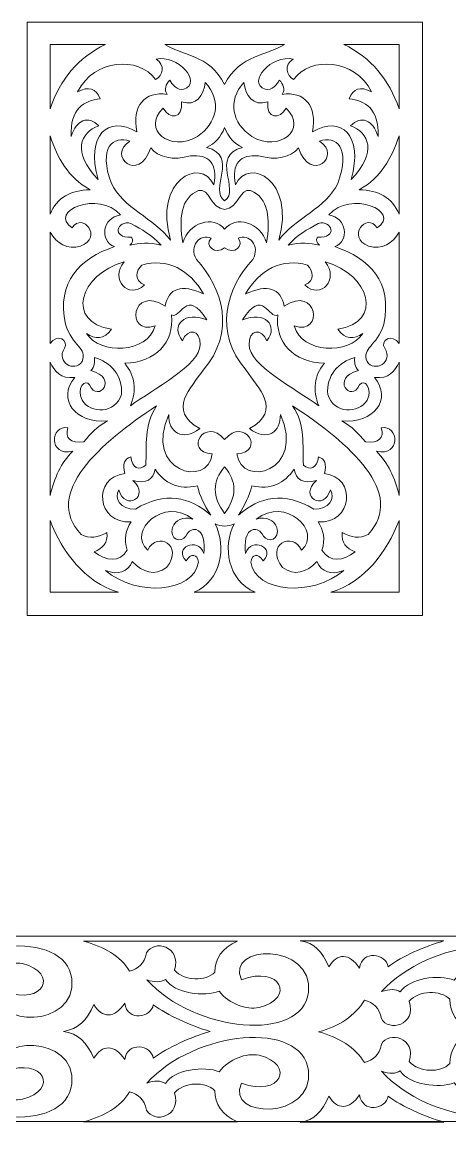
# Model space of a CAD drawing. Header units: centimetres. Extents: x -70 to 71, y -43 to 42.
# Drawn here: x -22.9 to 9.5, y -42.7 to 41.7 of the extents above; entities that cross this region are included whole.
import ezdxf

# ---------------------------------------------------------------- set-up
doc = ezdxf.new("R2010")
doc.units = ezdxf.units.CM
doc.header["$MEASUREMENT"] = 0
doc.layers.add('layer 1', color=7, linetype='Continuous')

msp = doc.modelspace()

# ---------------------------------------------------------------- linework, layer by layer
at = {"layer": 'layer 1', "color": 250, "lineweight": 9}
msp.add_lwpolyline([(-22.58112, -3.27528), (7.41888, -3.27528), (7.41888, 41.72472), (-22.58112, 41.72472), (-22.58112, -3.27528)], close=True, dxfattribs=at)
at = {"layer": 'layer 1', "color": 230, "lineweight": 9}
for points, knots in [([(-16.62881, 40.04824), (-18.7109, 39.03031), (-20.05693, 37.38579), (-20.83233, 35.16761), (-20.83233, 35.16761), (-20.83233, 35.16761), (-20.83284, 40.04822), (-20.83284, 40.04822), (-20.83284, 40.04822), (-20.83284, 40.04822), (-16.62881, 40.04824), (-16.62881, 40.04824)], [0, 0, 0, 0, 0.25, 0.25, 0.25, 0.25, 0.5, 0.5, 0.5, 0.5, 1, 1, 1, 1]), ([(-7.58815, 37.00132), (-6.4282, 39.31044), (-4.22954, 39.21843), (-3.0482, 40.04883), (-3.0482, 40.04883), (-3.0482, 40.04883), (-12.12816, 40.04883), (-12.12816, 40.04883), (-12.12816, 40.04883), (-10.94682, 39.21843), (-8.7481, 39.31044), (-7.58815, 37.00132)], [0, 0, 0, 0, 0.25, 0.25, 0.25, 0.25, 0.5, 0.5, 0.5, 0.5, 1, 1, 1, 1]), ([(1.45245, 40.04824), (3.53454, 39.03031), (4.88057, 37.38579), (5.65597, 35.16761), (5.65597, 35.16761), (5.65597, 35.16761), (5.65648, 40.04822), (5.65648, 40.04822), (5.65648, 40.04822), (5.65648, 40.04822), (1.45245, 40.04824), (1.45245, 40.04824)], [0, 0, 0, 0, 0.25, 0.25, 0.25, 0.25, 0.5, 0.5, 0.5, 0.5, 1, 1, 1, 1]), ([(-12.78741, 38.91795), (-12.08266, 38.50549), (-12.2543, 37.66483), (-12.82174, 37.38052), (-12.82174, 37.38052), (-14.1155, 39.15162), (-17.45846, 38.97895), (-18.73966, 36.44285), (-18.73966, 36.44285), (-17.89784, 36.89294), (-17.33242, 36.71791), (-17.04344, 35.91775), (-17.04344, 35.91775), (-18.23762, 35.77304), (-19.33445, 35.15901), (-19.22968, 33.06722), (-19.22968, 33.06722), (-18.83862, 34.33467), (-17.93473, 34.6853), (-17.13531, 33.86479), (-17.13531, 33.86479), (-18.55412, 33.35805), (-19.18951, 31.87818), (-17.19422, 29.80412), (-17.19422, 29.80412), (-18.13329, 33.17947), (-16.43406, 34.68628), (-14.2541, 33.40479), (-14.2541, 33.40479), (-14.63103, 35.40517), (-13.63844, 36.50537), (-11.95478, 36.25531), (-11.95478, 36.25531), (-12.20137, 36.59914), (-12.06003, 37.02735), (-11.73804, 37.34301), (-11.73804, 37.34301), (-11.6011, 36.99323), (-11.1798, 36.54524), (-10.67535, 36.63616), (-10.67535, 36.63616), (-9.23582, 37.15561), (-11.16648, 39.32158), (-12.78741, 38.91795)], [0, 0, 0, 0, 0.08333333, 0.08333333, 0.08333333, 0.08333333, 0.16666667, 0.16666667, 0.16666667, 0.16666667, 0.25, 0.25, 0.25, 0.25, 0.33333333, 0.33333333, 0.33333333, 0.33333333, 0.41666667, 0.41666667, 0.41666667, 0.41666667, 0.5, 0.5, 0.5, 0.5, 0.58333333, 0.58333333, 0.58333333, 0.58333333, 0.66666667, 0.66666667, 0.66666667, 0.66666667, 0.75, 0.75, 0.75, 0.75, 0.83333333, 0.83333333, 0.83333333, 0.83333333, 1, 1, 1, 1]), ([(-2.38895, 38.91795), (-3.0937, 38.50549), (-2.92206, 37.66483), (-2.35462, 37.38052), (-2.35462, 37.38052), (-1.06086, 39.15162), (2.2821, 38.97895), (3.5633, 36.44285), (3.5633, 36.44285), (2.72148, 36.89294), (2.15606, 36.71791), (1.86708, 35.91775), (1.86708, 35.91775), (3.06126, 35.77304), (4.15809, 35.15901), (4.05332, 33.06722), (4.05332, 33.06722), (3.66226, 34.33467), (2.75837, 34.6853), (1.95895, 33.86479), (1.95895, 33.86479), (3.37776, 33.35805), (4.01315, 31.87818), (2.01786, 29.80412), (2.01786, 29.80412), (2.95693, 33.17947), (1.2577, 34.68628), (-0.92226, 33.40479), (-0.92226, 33.40479), (-0.54533, 35.40517), (-1.53792, 36.50537), (-3.22158, 36.25531), (-3.22158, 36.25531), (-2.97499, 36.59914), (-3.11633, 37.02735), (-3.43832, 37.34301), (-3.43832, 37.34301), (-3.57526, 36.99323), (-3.99656, 36.54524), (-4.50101, 36.63616), (-4.50101, 36.63616), (-5.94054, 37.15561), (-4.00988, 39.32158), (-2.38895, 38.91795)], [0, 0, 0, 0, 0.08333333, 0.08333333, 0.08333333, 0.08333333, 0.16666667, 0.16666667, 0.16666667, 0.16666667, 0.25, 0.25, 0.25, 0.25, 0.33333333, 0.33333333, 0.33333333, 0.33333333, 0.41666667, 0.41666667, 0.41666667, 0.41666667, 0.5, 0.5, 0.5, 0.5, 0.58333333, 0.58333333, 0.58333333, 0.58333333, 0.66666667, 0.66666667, 0.66666667, 0.66666667, 0.75, 0.75, 0.75, 0.75, 0.83333333, 0.83333333, 0.83333333, 0.83333333, 1, 1, 1, 1]), ([(-9.05236, 37.15548), (-9.18982, 36.16272), (-9.71866, 35.3129), (-10.86166, 35.69271), (-10.86166, 35.69271), (-10.72344, 34.36121), (-11.78771, 34.35832), (-12.25261, 35.20223), (-12.25261, 35.20223), (-13.9229, 33.5949), (-11.73567, 31.81154), (-9.65546, 33.06722), (-9.65546, 33.06722), (-8.16881, 34.03616), (-7.77458, 35.79274), (-9.05236, 37.15548)], [0, 0, 0, 0, 0.2, 0.2, 0.2, 0.2, 0.4, 0.4, 0.4, 0.4, 0.6, 0.6, 0.6, 0.6, 1, 1, 1, 1]), ([(-6.124, 37.15548), (-5.98654, 36.16272), (-5.4577, 35.3129), (-4.3147, 35.69271), (-4.3147, 35.69271), (-4.45292, 34.36121), (-3.38865, 34.35832), (-2.92375, 35.20223), (-2.92375, 35.20223), (-1.25346, 33.5949), (-3.44069, 31.81154), (-5.5209, 33.06722), (-5.5209, 33.06722), (-7.00755, 34.03616), (-7.40178, 35.79274), (-6.124, 37.15548)], [0, 0, 0, 0, 0.2, 0.2, 0.2, 0.2, 0.4, 0.4, 0.4, 0.4, 0.6, 0.6, 0.6, 0.6, 1, 1, 1, 1]), ([(-20.83168, 33.1012), (-20.23487, 31.36456), (-19.50611, 29.98423), (-17.79732, 29.01648), (-17.79732, 29.01648), (-19.24207, 28.97169), (-20.33226, 28.44195), (-20.83167, 27.15989), (-20.83167, 27.15989), (-20.83167, 27.15989), (-20.83168, 33.1012), (-20.83168, 33.1012)], [0, 0, 0, 0, 0.25, 0.25, 0.25, 0.25, 0.5, 0.5, 0.5, 0.5, 1, 1, 1, 1]), ([(-8.41156, 29.39155), (-8.08487, 31.02623), (-8.80732, 31.72635), (-10.16432, 31.5857), (-10.16432, 31.5857), (-11.49538, 31.23015), (-12.62776, 31.44737), (-13.19867, 32.20457), (-13.19867, 32.20457), (-14.09431, 29.45048), (-16.55263, 31.62946), (-14.78181, 32.69216), (-14.78181, 32.69216), (-16.03968, 33.18612), (-17.2058, 32.19252), (-16.17649, 29.50407), (-16.17649, 29.50407), (-15.30324, 27.63498), (-12.94109, 26.85359), (-11.69092, 25.19078), (-11.69092, 25.19078), (-13.01497, 29.72771), (-9.38539, 31.55979), (-8.41156, 29.39155)], [0, 0, 0, 0, 0.14285714, 0.14285714, 0.14285714, 0.14285714, 0.28571429, 0.28571429, 0.28571429, 0.28571429, 0.42857143, 0.42857143, 0.42857143, 0.42857143, 0.57142857, 0.57142857, 0.57142857, 0.57142857, 0.71428571, 0.71428571, 0.71428571, 0.71428571, 1, 1, 1, 1]), ([(-7.58823, 28.16722), (-6.35633, 29.02425), (-8.74077, 31.58582), (-6.22112, 32.23024), (-6.22112, 32.23024), (-6.85057, 32.48447), (-7.29338, 32.99911), (-7.58819, 33.73326), (-7.58819, 33.73326), (-7.883, 32.99911), (-8.32579, 32.48447), (-8.95524, 32.23024), (-8.95524, 32.23024), (-6.43559, 31.58582), (-8.82012, 29.02426), (-7.58823, 28.16722)], [0, 0, 0, 0, 0.2, 0.2, 0.2, 0.2, 0.4, 0.4, 0.4, 0.4, 0.6, 0.6, 0.6, 0.6, 1, 1, 1, 1]), ([(-6.7648, 29.39155), (-7.09149, 31.02623), (-6.36904, 31.72635), (-5.01204, 31.5857), (-5.01204, 31.5857), (-3.68098, 31.23015), (-2.5486, 31.44737), (-1.97769, 32.20457), (-1.97769, 32.20457), (-1.08205, 29.45048), (1.37627, 31.62946), (-0.39455, 32.69216), (-0.39455, 32.69216), (0.86332, 33.18612), (2.02944, 32.19252), (1.00013, 29.50407), (1.00013, 29.50407), (0.12688, 27.63498), (-2.23527, 26.85359), (-3.48544, 25.19078), (-3.48544, 25.19078), (-2.16139, 29.72771), (-5.79097, 31.55979), (-6.7648, 29.39155)], [0, 0, 0, 0, 0.14285714, 0.14285714, 0.14285714, 0.14285714, 0.28571429, 0.28571429, 0.28571429, 0.28571429, 0.42857143, 0.42857143, 0.42857143, 0.42857143, 0.57142857, 0.57142857, 0.57142857, 0.57142857, 0.71428571, 0.71428571, 0.71428571, 0.71428571, 1, 1, 1, 1]), ([(5.65532, 33.1012), (5.05851, 31.36456), (4.32975, 29.98423), (2.62096, 29.01648), (2.62096, 29.01648), (4.06571, 28.97169), (5.1559, 28.44195), (5.65531, 27.15989), (5.65531, 27.15989), (5.65531, 27.15989), (5.65532, 33.1012), (5.65532, 33.1012)], [0, 0, 0, 0, 0.25, 0.25, 0.25, 0.25, 0.5, 0.5, 0.5, 0.5, 1, 1, 1, 1]), ([(-15.498, 27.10363), (-17.10548, 29.02197), (-21.06489, 27.37946), (-19.1543, 26.12845), (-19.1543, 26.12845), (-18.37528, 27.36619), (-16.78585, 25.40334), (-18.5135, 24.74069), (-18.5135, 24.74069), (-19.52967, 24.42575), (-20.31805, 24.9493), (-20.83161, 25.79089), (-20.83161, 25.79089), (-20.83161, 25.79089), (-20.83251, 17.34325), (-20.83251, 17.34325), (-20.83251, 17.34325), (-20.31635, 18.15784), (-19.3652, 17.58838), (-19.73855, 16.99552), (-19.73855, 16.99552), (-20.43782, 15.91807), (-18.95534, 15.13424), (-18.40042, 15.98283), (-18.40042, 15.98283), (-17.96954, 17.07782), (-19.14923, 17.08029), (-19.66316, 18.83336), (-19.66316, 18.83336), (-20.34835, 22.02804), (-18.59549, 23.79705), (-15.95032, 24.70319), (-15.95032, 24.70319), (-17.0937, 25.14078), (-16.86753, 26.91612), (-15.498, 27.10363)], [0, 0, 0, 0, 0.1, 0.1, 0.1, 0.1, 0.2, 0.2, 0.2, 0.2, 0.3, 0.3, 0.3, 0.3, 0.4, 0.4, 0.4, 0.4, 0.5, 0.5, 0.5, 0.5, 0.6, 0.6, 0.6, 0.6, 0.7, 0.7, 0.7, 0.7, 0.8, 0.8, 0.8, 0.8, 1, 1, 1, 1]), ([(-7.5882, 26.03249), (-6.75044, 27.10997), (-4.85612, 26.53359), (-4.40894, 24.98449), (-4.40894, 24.98449), (-4.11087, 26.79526), (-4.25366, 28.41283), (-5.61514, 28.96022), (-5.61514, 28.96022), (-6.44902, 29.17044), (-6.54714, 27.563), (-7.58819, 27.53129), (-7.58819, 27.53129), (-8.62924, 27.563), (-8.72734, 29.17044), (-9.56122, 28.96022), (-9.56122, 28.96022), (-10.9227, 28.41283), (-11.06549, 26.79526), (-10.76742, 24.98449), (-10.76742, 24.98449), (-10.32024, 26.53359), (-8.42596, 27.10996), (-7.5882, 26.03249)], [0, 0, 0, 0, 0.14285714, 0.14285714, 0.14285714, 0.14285714, 0.28571429, 0.28571429, 0.28571429, 0.28571429, 0.42857143, 0.42857143, 0.42857143, 0.42857143, 0.57142857, 0.57142857, 0.57142857, 0.57142857, 0.71428571, 0.71428571, 0.71428571, 0.71428571, 1, 1, 1, 1]), ([(0.32164, 27.10363), (1.92912, 29.02197), (5.88853, 27.37946), (3.97794, 26.12845), (3.97794, 26.12845), (3.19892, 27.36619), (1.60949, 25.40334), (3.33714, 24.74069), (3.33714, 24.74069), (4.35331, 24.42575), (5.14169, 24.9493), (5.65525, 25.79089), (5.65525, 25.79089), (5.65525, 25.79089), (5.65615, 17.34325), (5.65615, 17.34325), (5.65615, 17.34325), (5.13999, 18.15784), (4.18884, 17.58838), (4.56219, 16.99552), (4.56219, 16.99552), (5.26146, 15.91807), (3.77898, 15.13424), (3.22406, 15.98283), (3.22406, 15.98283), (2.79318, 17.07782), (3.97287, 17.08029), (4.4868, 18.83336), (4.4868, 18.83336), (5.17199, 22.02804), (3.41913, 23.79705), (0.77396, 24.70319), (0.77396, 24.70319), (1.91734, 25.14078), (1.69117, 26.91612), (0.32164, 27.10363)], [0, 0, 0, 0, 0.1, 0.1, 0.1, 0.1, 0.2, 0.2, 0.2, 0.2, 0.3, 0.3, 0.3, 0.3, 0.4, 0.4, 0.4, 0.4, 0.5, 0.5, 0.5, 0.5, 0.6, 0.6, 0.6, 0.6, 0.7, 0.7, 0.7, 0.7, 0.8, 0.8, 0.8, 0.8, 1, 1, 1, 1]), ([(-12.41255, 24.81993), (-13.35218, 25.03058), (-14.04062, 24.97839), (-14.78398, 24.81299), (-14.78398, 24.81299), (-14.57848, 24.98846), (-14.48717, 25.18534), (-14.64702, 25.42931), (-14.64702, 25.42931), (-16.23347, 25.32088), (-15.73619, 26.75428), (-14.69758, 26.46895), (-14.69758, 26.46895), (-13.84388, 25.96821), (-13.13133, 25.62986), (-12.41255, 24.81993)], [0, 0, 0, 0, 0.2, 0.2, 0.2, 0.2, 0.4, 0.4, 0.4, 0.4, 0.6, 0.6, 0.6, 0.6, 1, 1, 1, 1]), ([(-2.76381, 24.81993), (-1.82418, 25.03058), (-1.13574, 24.97839), (-0.39238, 24.81299), (-0.39238, 24.81299), (-0.59788, 24.98846), (-0.68919, 25.18534), (-0.52934, 25.42931), (-0.52934, 25.42931), (1.05711, 25.32088), (0.55983, 26.75428), (-0.47878, 26.46895), (-0.47878, 26.46895), (-1.33248, 25.96821), (-2.04503, 25.62986), (-2.76381, 24.81993)], [0, 0, 0, 0, 0.2, 0.2, 0.2, 0.2, 0.4, 0.4, 0.4, 0.4, 0.6, 0.6, 0.6, 0.6, 1, 1, 1, 1]), ([(-7.58815, 10.0725), (-6.08057, 11.8516), (-4.44648, 9.14171), (-6.64804, 8.97581), (-6.64804, 8.97581), (-6.35198, 6.3474), (-1.39079, 7.64334), (-3.35926, 11.97637), (-3.35926, 11.97637), (-3.30866, 10.61915), (-4.37159, 9.90113), (-5.70937, 10.90065), (-5.70937, 10.90065), (-3.15248, 12.3134), (-5.09528, 14.00747), (-5.94967, 15.33584), (-5.94967, 15.33584), (-8.46574, 18.19886), (-7.45271, 21.57759), (-5.44551, 23.72801), (-5.44551, 23.72801), (-4.84871, 24.78444), (-5.74709, 25.71585), (-6.55748, 25.3408), (-6.55748, 25.3408), (-6.04565, 24.76101), (-6.89708, 24.05576), (-7.58819, 24.6037), (-7.58819, 24.6037), (-8.29642, 24.05576), (-9.13071, 24.76101), (-8.61888, 25.3408), (-8.61888, 25.3408), (-9.42927, 25.71585), (-10.32765, 24.78444), (-9.73085, 23.72801), (-9.73085, 23.72801), (-7.72365, 21.57759), (-6.71062, 18.19886), (-9.22669, 15.33584), (-9.22669, 15.33584), (-10.08108, 14.00747), (-12.02388, 12.3134), (-9.46699, 10.90065), (-9.46699, 10.90065), (-10.80477, 9.90113), (-11.8677, 10.61915), (-11.8171, 11.97637), (-11.8171, 11.97637), (-13.78557, 7.64334), (-8.82438, 6.3474), (-8.52832, 8.97581), (-8.52832, 8.97581), (-10.72988, 9.14171), (-9.09572, 11.85158), (-7.58815, 10.0725)], [0, 0, 0, 0, 0.06666667, 0.06666667, 0.06666667, 0.06666667, 0.13333333, 0.13333333, 0.13333333, 0.13333333, 0.2, 0.2, 0.2, 0.2, 0.26666667, 0.26666667, 0.26666667, 0.26666667, 0.33333333, 0.33333333, 0.33333333, 0.33333333, 0.4, 0.4, 0.4, 0.4, 0.46666667, 0.46666667, 0.46666667, 0.46666667, 0.53333333, 0.53333333, 0.53333333, 0.53333333, 0.6, 0.6, 0.6, 0.6, 0.66666667, 0.66666667, 0.66666667, 0.66666667, 0.73333333, 0.73333333, 0.73333333, 0.73333333, 0.8, 0.8, 0.8, 0.8, 0.86666667, 0.86666667, 0.86666667, 0.86666667, 1, 1, 1, 1]), ([(-9.18428, 21.12128), (-10.22634, 22.93419), (-11.95553, 23.88437), (-13.87716, 23.29668), (-13.87716, 23.29668), (-14.31425, 22.88934), (-14.47997, 22.08799), (-13.66985, 21.7964), (-13.66985, 21.7964), (-14.90781, 20.63952), (-16.31182, 22.24928), (-15.21529, 23.54047), (-15.21529, 23.54047), (-18.61402, 22.63014), (-19.67527, 18.93771), (-16.16788, 18.44404), (-16.16788, 18.44404), (-16.73169, 17.62809), (-17.42901, 17.66252), (-18.07141, 18.10648), (-18.07141, 18.10648), (-17.05367, 16.50205), (-13.43506, 16.59107), (-12.86967, 18.68783), (-12.86967, 18.68783), (-15.16934, 17.93946), (-14.63179, 21.86366), (-12.10555, 20.18361), (-12.10555, 20.18361), (-11.8354, 21.57138), (-10.86164, 21.88393), (-9.18428, 21.12128)], [0, 0, 0, 0, 0.11111111, 0.11111111, 0.11111111, 0.11111111, 0.22222222, 0.22222222, 0.22222222, 0.22222222, 0.33333333, 0.33333333, 0.33333333, 0.33333333, 0.44444444, 0.44444444, 0.44444444, 0.44444444, 0.55555556, 0.55555556, 0.55555556, 0.55555556, 0.66666667, 0.66666667, 0.66666667, 0.66666667, 0.77777778, 0.77777778, 0.77777778, 0.77777778, 1, 1, 1, 1]), ([(-5.99208, 21.12128), (-4.95002, 22.93419), (-3.22083, 23.88437), (-1.2992, 23.29668), (-1.2992, 23.29668), (-0.86211, 22.88934), (-0.69639, 22.08799), (-1.50651, 21.7964), (-1.50651, 21.7964), (-0.26855, 20.63952), (1.13546, 22.24928), (0.03893, 23.54047), (0.03893, 23.54047), (3.43766, 22.63014), (4.49891, 18.93771), (0.99152, 18.44404), (0.99152, 18.44404), (1.55533, 17.62809), (2.25265, 17.66252), (2.89505, 18.10648), (2.89505, 18.10648), (1.87731, 16.50205), (-1.7413, 16.59107), (-2.30669, 18.68783), (-2.30669, 18.68783), (-0.00702, 17.93946), (-0.54457, 21.86366), (-3.07081, 20.18361), (-3.07081, 20.18361), (-3.34096, 21.57138), (-4.31472, 21.88393), (-5.99208, 21.12128)], [0, 0, 0, 0, 0.11111111, 0.11111111, 0.11111111, 0.11111111, 0.22222222, 0.22222222, 0.22222222, 0.22222222, 0.33333333, 0.33333333, 0.33333333, 0.33333333, 0.44444444, 0.44444444, 0.44444444, 0.44444444, 0.55555556, 0.55555556, 0.55555556, 0.55555556, 0.66666667, 0.66666667, 0.66666667, 0.66666667, 0.77777778, 0.77777778, 0.77777778, 0.77777778, 1, 1, 1, 1]), ([(-8.94882, 19.14137), (-10.46913, 21.62932), (-10.96217, 19.13966), (-11.61554, 19.52724), (-11.61554, 19.52724), (-11.41135, 17.40186), (-12.81543, 15.92034), (-15.15875, 15.85156), (-15.15875, 15.85156), (-14.38919, 14.90461), (-14.24703, 13.83199), (-14.73115, 12.63263), (-14.73115, 12.63263), (-13.01561, 13.88845), (-9.40375, 15.76445), (-9.45402, 17.24598), (-9.45402, 17.24598), (-9.39242, 18.43414), (-10.40507, 18.54085), (-10.79582, 17.56608), (-10.79582, 17.56608), (-11.7193, 18.72255), (-10.59476, 19.8665), (-8.94882, 19.14137)], [0, 0, 0, 0, 0.14285714, 0.14285714, 0.14285714, 0.14285714, 0.28571429, 0.28571429, 0.28571429, 0.28571429, 0.42857143, 0.42857143, 0.42857143, 0.42857143, 0.57142857, 0.57142857, 0.57142857, 0.57142857, 0.71428571, 0.71428571, 0.71428571, 0.71428571, 1, 1, 1, 1]), ([(-6.22754, 19.14137), (-4.70723, 21.62932), (-4.21419, 19.13966), (-3.56082, 19.52724), (-3.56082, 19.52724), (-3.76501, 17.40186), (-2.36093, 15.92034), (-0.01761, 15.85156), (-0.01761, 15.85156), (-0.78717, 14.90461), (-0.92933, 13.83199), (-0.44521, 12.63263), (-0.44521, 12.63263), (-2.16075, 13.88845), (-5.77261, 15.76445), (-5.72234, 17.24598), (-5.72234, 17.24598), (-5.78394, 18.43414), (-4.77129, 18.54085), (-4.38054, 17.56608), (-4.38054, 17.56608), (-3.45706, 18.72255), (-4.5816, 19.8665), (-6.22754, 19.14137)], [0, 0, 0, 0, 0.14285714, 0.14285714, 0.14285714, 0.14285714, 0.28571429, 0.28571429, 0.28571429, 0.28571429, 0.42857143, 0.42857143, 0.42857143, 0.42857143, 0.57142857, 0.57142857, 0.57142857, 0.57142857, 0.71428571, 0.71428571, 0.71428571, 0.71428571, 1, 1, 1, 1]), ([(-17.46895, 16.29116), (-17.41659, 15.94929), (-17.46634, 15.61522), (-17.74078, 15.29833), (-17.74078, 15.29833), (-15.58298, 14.75119), (-17.18165, 12.78852), (-17.83501, 14.21063), (-17.83501, 14.21063), (-18.15225, 14.767), (-18.88414, 13.89809), (-18.40042, 13.06667), (-18.40042, 13.06667), (-17.76592, 11.98651), (-15.85983, 12.02024), (-15.42319, 13.48491), (-15.42319, 13.48491), (-15.27039, 14.92536), (-16.26714, 15.95151), (-17.46895, 16.29116)], [0, 0, 0, 0, 0.16666667, 0.16666667, 0.16666667, 0.16666667, 0.33333333, 0.33333333, 0.33333333, 0.33333333, 0.5, 0.5, 0.5, 0.5, 0.66666667, 0.66666667, 0.66666667, 0.66666667, 1, 1, 1, 1]), ([(2.29259, 16.29116), (2.24023, 15.94929), (2.28998, 15.61522), (2.56442, 15.29833), (2.56442, 15.29833), (0.40662, 14.75119), (2.00529, 12.78852), (2.65865, 14.21063), (2.65865, 14.21063), (2.97589, 14.767), (3.70778, 13.89809), (3.22406, 13.06667), (3.22406, 13.06667), (2.58956, 11.98651), (0.68347, 12.02024), (0.24683, 13.48491), (0.24683, 13.48491), (0.09403, 14.92536), (1.09078, 15.95151), (2.29259, 16.29116)], [0, 0, 0, 0, 0.16666667, 0.16666667, 0.16666667, 0.16666667, 0.33333333, 0.33333333, 0.33333333, 0.33333333, 0.5, 0.5, 0.5, 0.5, 0.66666667, 0.66666667, 0.66666667, 0.66666667, 1, 1, 1, 1]), ([(-20.83225, 15.94592), (-20.48449, 15.24752), (-20.04524, 14.65265), (-18.96583, 14.78261), (-18.96583, 14.78261), (-20.33316, 13.12912), (-18.90549, 11.2413), (-16.47804, 11.48201), (-16.47804, 11.48201), (-17.27322, 11.03706), (-17.74993, 10.51745), (-18.26849, 9.89734), (-18.26849, 9.89734), (-19.30204, 9.77218), (-19.72295, 10.20042), (-19.47469, 10.95691), (-19.47469, 10.95691), (-20.81431, 11.19752), (-20.99856, 8.76589), (-19.1166, 9.17533), (-19.1166, 9.17533), (-19.96944, 8.32206), (-20.53254, 7.16864), (-20.83251, 5.81525), (-20.83251, 5.81525), (-20.83251, 5.81525), (-20.83225, 15.94592), (-20.83225, 15.94592)], [0, 0, 0, 0, 0.125, 0.125, 0.125, 0.125, 0.25, 0.25, 0.25, 0.25, 0.375, 0.375, 0.375, 0.375, 0.5, 0.5, 0.5, 0.5, 0.625, 0.625, 0.625, 0.625, 0.75, 0.75, 0.75, 0.75, 1, 1, 1, 1]), ([(5.65589, 15.94592), (5.30813, 15.24752), (4.86888, 14.65265), (3.78947, 14.78261), (3.78947, 14.78261), (5.1568, 13.12912), (3.72913, 11.2413), (1.30168, 11.48201), (1.30168, 11.48201), (2.09686, 11.03706), (2.57357, 10.51745), (3.09213, 9.89734), (3.09213, 9.89734), (4.12568, 9.77218), (4.54659, 10.20042), (4.29833, 10.95691), (4.29833, 10.95691), (5.63795, 11.19752), (5.8222, 8.76589), (3.94024, 9.17533), (3.94024, 9.17533), (4.79308, 8.32206), (5.35618, 7.16864), (5.65615, 5.81525), (5.65615, 5.81525), (5.65615, 5.81525), (5.65589, 15.94592), (5.65589, 15.94592)], [0, 0, 0, 0, 0.125, 0.125, 0.125, 0.125, 0.25, 0.25, 0.25, 0.25, 0.375, 0.375, 0.375, 0.375, 0.5, 0.5, 0.5, 0.5, 0.625, 0.625, 0.625, 0.625, 0.75, 0.75, 0.75, 0.75, 1, 1, 1, 1]), ([(-12.74635, 12.62597), (-17.04195, 9.82516), (-21.40925, 5.96178), (-18.47581, 2.87417), (-18.47581, 2.87417), (-17.83618, 2.51394), (-17.18046, 2.63428), (-16.51573, 3.0242), (-16.51573, 3.0242), (-16.44189, 2.24437), (-16.81568, 1.79116), (-17.49577, 1.56143), (-17.49577, 1.56143), (-16.59738, 0.84878), (-15.55452, 0.71127), (-14.97028, 1.67395), (-14.97028, 1.67395), (-15.25852, 2.52147), (-15.08022, 3.21424), (-14.68985, 3.83665), (-14.68985, 3.83665), (-17.30801, 3.62098), (-17.64813, 7.2281), (-15.15875, 7.48752), (-15.15875, 7.48752), (-15.34959, 8.25236), (-15.19405, 8.59493), (-14.70643, 8.76276), (-14.70643, 8.76276), (-14.61848, 7.90011), (-14.07191, 7.6782), (-13.57561, 8.12514), (-13.57561, 8.12514), (-13.46254, 9.62489), (-13.7578, 11.12569), (-12.74635, 12.62597)], [0, 0, 0, 0, 0.1, 0.1, 0.1, 0.1, 0.2, 0.2, 0.2, 0.2, 0.3, 0.3, 0.3, 0.3, 0.4, 0.4, 0.4, 0.4, 0.5, 0.5, 0.5, 0.5, 0.6, 0.6, 0.6, 0.6, 0.7, 0.7, 0.7, 0.7, 0.8, 0.8, 0.8, 0.8, 1, 1, 1, 1]), ([(-2.43001, 12.62597), (1.86559, 9.82516), (6.23289, 5.96178), (3.29945, 2.87417), (3.29945, 2.87417), (2.65982, 2.51394), (2.0041, 2.63428), (1.33937, 3.0242), (1.33937, 3.0242), (1.26553, 2.24437), (1.63932, 1.79116), (2.31941, 1.56143), (2.31941, 1.56143), (1.42102, 0.84878), (0.37816, 0.71127), (-0.20608, 1.67395), (-0.20608, 1.67395), (0.08216, 2.52147), (-0.09614, 3.21424), (-0.48651, 3.83665), (-0.48651, 3.83665), (2.13165, 3.62098), (2.47177, 7.2281), (-0.01761, 7.48752), (-0.01761, 7.48752), (0.17323, 8.25236), (0.01769, 8.59493), (-0.46993, 8.76276), (-0.46993, 8.76276), (-0.55788, 7.90011), (-1.10445, 7.6782), (-1.60075, 8.12514), (-1.60075, 8.12514), (-1.71382, 9.62489), (-1.41856, 11.12569), (-2.43001, 12.62597)], [0, 0, 0, 0, 0.1, 0.1, 0.1, 0.1, 0.2, 0.2, 0.2, 0.2, 0.3, 0.3, 0.3, 0.3, 0.4, 0.4, 0.4, 0.4, 0.5, 0.5, 0.5, 0.5, 0.6, 0.6, 0.6, 0.6, 0.7, 0.7, 0.7, 0.7, 0.8, 0.8, 0.8, 0.8, 1, 1, 1, 1]), ([(-8.63772, 4.33694), (-9.13342, 5.10995), (-9.45477, 5.75604), (-9.65546, 6.54985), (-9.65546, 6.54985), (-11.08154, 6.24354), (-12.14952, 6.74363), (-12.85943, 7.82508), (-12.85943, 7.82508), (-13.00077, 7.04523), (-13.50964, 6.69203), (-14.55565, 6.96243), (-14.55565, 6.96243), (-13.15954, 5.73369), (-15.15475, 4.58925), (-15.61108, 6.24979), (-15.61108, 6.24979), (-16.01171, 5.62771), (-15.4966, 4.72751), (-14.35776, 4.7964), (-14.35776, 4.7964), (-12.09373, 6.14753), (-10.24831, 5.7365), (-8.63772, 4.33694)], [0, 0, 0, 0, 0.14285714, 0.14285714, 0.14285714, 0.14285714, 0.28571429, 0.28571429, 0.28571429, 0.28571429, 0.42857143, 0.42857143, 0.42857143, 0.42857143, 0.57142857, 0.57142857, 0.57142857, 0.57142857, 0.71428571, 0.71428571, 0.71428571, 0.71428571, 1, 1, 1, 1]), ([(-7.58817, 4.46811), (-6.6415, 5.7227), (-6.64123, 6.89669), (-7.5882, 7.99093), (-7.5882, 7.99093), (-8.53517, 6.89669), (-8.53484, 5.72268), (-7.58817, 4.46811)], [0, 0, 0, 0, 0.33333333, 0.33333333, 0.33333333, 0.33333333, 1, 1, 1, 1]), ([(-6.53864, 4.33694), (-6.04294, 5.10995), (-5.72159, 5.75604), (-5.5209, 6.54985), (-5.5209, 6.54985), (-4.09482, 6.24354), (-3.02684, 6.74363), (-2.31693, 7.82508), (-2.31693, 7.82508), (-2.17559, 7.04523), (-1.66672, 6.69203), (-0.62071, 6.96243), (-0.62071, 6.96243), (-2.01682, 5.73369), (-0.02161, 4.58925), (0.43472, 6.24979), (0.43472, 6.24979), (0.83535, 5.62771), (0.32024, 4.72751), (-0.8186, 4.7964), (-0.8186, 4.7964), (-3.08263, 6.14753), (-4.92805, 5.7365), (-6.53864, 4.33694)], [0, 0, 0, 0, 0.14285714, 0.14285714, 0.14285714, 0.14285714, 0.28571429, 0.28571429, 0.28571429, 0.28571429, 0.42857143, 0.42857143, 0.42857143, 0.42857143, 0.57142857, 0.57142857, 0.57142857, 0.57142857, 0.71428571, 0.71428571, 0.71428571, 0.71428571, 1, 1, 1, 1]), ([(-9.9947, 4.03689), (-12.18881, 5.77159), (-15.0158, 3.13756), (-13.42484, 1.67395), (-13.42484, 1.67395), (-12.73055, 3.15273), (-10.63223, 2.08388), (-11.99247, 0.36121), (-11.99247, 0.36121), (-12.91282, -0.28579), (-13.77351, -0.04199), (-14.59335, 0.8113), (-14.59335, 0.8113), (-14.94085, 0.01701), (-15.67821, -0.24476), (-16.62881, 0.13617), (-16.62881, 0.13617), (-14.26893, -1.86912), (-9.94503, -1.5689), (-9.57037, 0.77658), (-9.57037, 0.77658), (-9.64578, 1.38999), (-10.13262, 1.4697), (-10.51272, 0.87035), (-10.51272, 0.87035), (-11.51083, 1.83618), (-9.59945, 2.76135), (-9.17459, 1.4142), (-9.17459, 1.4142), (-9.07038, 2.26918), (-9.18447, 3.09159), (-9.74969, 3.23987), (-9.74969, 3.23987), (-10.02993, 3.25516), (-10.29036, 3.22076), (-10.53184, 2.75228), (-10.53184, 2.75228), (-10.87735, 2.21157), (-11.79939, 2.46894), (-11.55126, 3.40034), (-11.55126, 3.40034), (-11.31882, 3.96294), (-10.77997, 4.24943), (-9.9947, 4.03689)], [0, 0, 0, 0, 0.08333333, 0.08333333, 0.08333333, 0.08333333, 0.16666667, 0.16666667, 0.16666667, 0.16666667, 0.25, 0.25, 0.25, 0.25, 0.33333333, 0.33333333, 0.33333333, 0.33333333, 0.41666667, 0.41666667, 0.41666667, 0.41666667, 0.5, 0.5, 0.5, 0.5, 0.58333333, 0.58333333, 0.58333333, 0.58333333, 0.66666667, 0.66666667, 0.66666667, 0.66666667, 0.75, 0.75, 0.75, 0.75, 0.83333333, 0.83333333, 0.83333333, 0.83333333, 1, 1, 1, 1]), ([(-5.18166, 4.03689), (-2.98755, 5.77159), (-0.16056, 3.13756), (-1.75152, 1.67395), (-1.75152, 1.67395), (-2.44581, 3.15273), (-4.54413, 2.08388), (-3.18389, 0.36121), (-3.18389, 0.36121), (-2.26354, -0.28579), (-1.40285, -0.04199), (-0.58301, 0.8113), (-0.58301, 0.8113), (-0.23551, 0.01701), (0.50185, -0.24476), (1.45245, 0.13617), (1.45245, 0.13617), (-0.90743, -1.86912), (-5.23133, -1.5689), (-5.60599, 0.77658), (-5.60599, 0.77658), (-5.53058, 1.38999), (-5.04374, 1.4697), (-4.66364, 0.87035), (-4.66364, 0.87035), (-3.66553, 1.83618), (-5.57691, 2.76135), (-6.00177, 1.4142), (-6.00177, 1.4142), (-6.10598, 2.26918), (-5.99189, 3.09159), (-5.42667, 3.23987), (-5.42667, 3.23987), (-5.14643, 3.25516), (-4.886, 3.22076), (-4.64452, 2.75228), (-4.64452, 2.75228), (-4.29901, 2.21157), (-3.37697, 2.46894), (-3.6251, 3.40034), (-3.6251, 3.40034), (-3.85754, 3.96294), (-4.39639, 4.24943), (-5.18166, 4.03689)], [0, 0, 0, 0, 0.08333333, 0.08333333, 0.08333333, 0.08333333, 0.16666667, 0.16666667, 0.16666667, 0.16666667, 0.25, 0.25, 0.25, 0.25, 0.33333333, 0.33333333, 0.33333333, 0.33333333, 0.41666667, 0.41666667, 0.41666667, 0.41666667, 0.5, 0.5, 0.5, 0.5, 0.58333333, 0.58333333, 0.58333333, 0.58333333, 0.66666667, 0.66666667, 0.66666667, 0.66666667, 0.75, 0.75, 0.75, 0.75, 0.83333333, 0.83333333, 0.83333333, 0.83333333, 1, 1, 1, 1]), ([(-20.83167, 3.92437), (-20.83167, 3.92437), (-20.83256, -1.51419), (-20.83256, -1.51419), (-20.83256, -1.51419), (-20.83256, -1.51419), (-15.64642, -1.51899), (-15.64642, -1.51899), (-15.64642, -1.51899), (-18.27038, -0.69607), (-19.85807, 1.49749), (-20.83167, 3.92437)], [0, 0, 0, 0, 0.25, 0.25, 0.25, 0.25, 0.5, 0.5, 0.5, 0.5, 1, 1, 1, 1]), ([(-5.27589, -1.51413), (-7.35161, -0.64652), (-7.76183, 1.95623), (-6.85903, 3.68057), (-6.85903, 3.68057), (-7.31249, 3.44725), (-7.84105, 3.44725), (-8.31733, 3.68057), (-8.31733, 3.68057), (-7.41453, 1.95623), (-7.82475, -0.64652), (-9.90047, -1.51413), (-9.90047, -1.51413), (-9.90047, -1.51413), (-5.27589, -1.51413), (-5.27589, -1.51413)], [0, 0, 0, 0, 0.2, 0.2, 0.2, 0.2, 0.4, 0.4, 0.4, 0.4, 0.6, 0.6, 0.6, 0.6, 1, 1, 1, 1]), ([(5.65531, 3.92437), (5.65531, 3.92437), (5.6562, -1.51419), (5.6562, -1.51419), (5.6562, -1.51419), (5.6562, -1.51419), (0.47006, -1.51899), (0.47006, -1.51899), (0.47006, -1.51899), (3.09402, -0.69607), (4.68171, 1.49749), (5.65531, 3.92437)], [0, 0, 0, 0, 0.25, 0.25, 0.25, 0.25, 0.5, 0.5, 0.5, 0.5, 1, 1, 1, 1])]:
    msp.add_open_spline(points, degree=3, knots=knots, dxfattribs=at)
at = {"layer": 'layer 1', "color": 141, "lineweight": 9}
for points, knots in [([(-25.95104, -30.93325), (-27.10259, -30.4777), (-29.34136, -30.76384), (-30.03728, -31.8191), (-30.03728, -31.8191), (-30.39705, -31.59838), (-30.86902, -31.59118), (-31.45329, -31.79752), (-31.45329, -31.79752), (-27.82606, -27.79262), (-19.66837, -27.00408), (-19.18202, -30.85072), (-19.18202, -30.85072), (-18.79804, -34.67419), (-25.57085, -34.46617), (-24.26559, -31.80171), (-24.26559, -31.80171), (-21.29106, -32.91676), (-20.14011, -30.39285), (-22.93418, -29.6884), (-22.93418, -29.6884), (-23.89638, -29.50461), (-25.20925, -29.95828), (-25.95104, -30.93325)], [0, 0, 0, 0, 0.14285714, 0.14285714, 0.14285714, 0.14285714, 0.28571429, 0.28571429, 0.28571429, 0.28571429, 0.42857143, 0.42857143, 0.42857143, 0.42857143, 0.57142857, 0.57142857, 0.57142857, 0.57142857, 0.71428571, 0.71428571, 0.71428571, 0.71428571, 1, 1, 1, 1]), ([(-18.29594, -27.98692), (-18.29594, -27.98692), (-6.60601, -27.97242), (-6.60601, -27.97242), (-6.60601, -27.97242), (-7.81089, -28.51961), (-8.32475, -29.32852), (-8.31784, -30.33471), (-8.31784, -30.33471), (-9.04919, -31.05578), (-10.63466, -31.01773), (-11.39733, -30.18108), (-11.39733, -30.18108), (-10.81714, -28.34776), (-12.98638, -27.83346), (-13.50898, -28.87529), (-13.50898, -28.87529), (-13.66293, -29.69895), (-14.15193, -30.07757), (-14.79305, -30.25398), (-14.79305, -30.25398), (-15.50225, -29.10944), (-16.72379, -28.39947), (-18.29594, -27.98692)], [0, 0, 0, 0, 0.14285714, 0.14285714, 0.14285714, 0.14285714, 0.28571429, 0.28571429, 0.28571429, 0.28571429, 0.42857143, 0.42857143, 0.42857143, 0.42857143, 0.57142857, 0.57142857, 0.57142857, 0.57142857, 0.71428571, 0.71428571, 0.71428571, 0.71428571, 1, 1, 1, 1]), ([(9.82987, -30.9464), (8.67832, -30.49085), (6.43954, -30.77699), (5.74363, -31.83225), (5.74363, -31.83225), (5.38386, -31.61152), (4.91188, -31.60433), (4.32762, -31.81067), (4.32762, -31.81067), (7.95484, -27.80576), (16.11254, -27.01723), (16.59888, -30.86387), (16.59888, -30.86387), (16.98287, -34.68734), (10.21005, -34.47932), (11.51532, -31.81486), (11.51532, -31.81486), (14.48984, -32.92991), (15.6408, -30.406), (12.84673, -29.70155), (12.84673, -29.70155), (11.88452, -29.51776), (10.57165, -29.97143), (9.82987, -30.9464)], [0, 0, 0, 0, 0.14285714, 0.14285714, 0.14285714, 0.14285714, 0.28571429, 0.28571429, 0.28571429, 0.28571429, 0.42857143, 0.42857143, 0.42857143, 0.42857143, 0.57142857, 0.57142857, 0.57142857, 0.57142857, 0.71428571, 0.71428571, 0.71428571, 0.71428571, 1, 1, 1, 1]), ([(-7.9902, -31.77718), (-9.14175, -32.23273), (-11.38053, -31.94658), (-12.07644, -30.89133), (-12.07644, -30.89133), (-12.43621, -31.11205), (-12.90819, -31.11924), (-13.49245, -30.91291), (-13.49245, -30.91291), (-9.86523, -34.91781), (-1.70753, -35.70635), (-1.22119, -31.8597), (-1.22119, -31.8597), (-0.8372, -28.03624), (-7.61002, -28.24425), (-6.30475, -30.90871), (-6.30475, -30.90871), (-3.33023, -29.79367), (-2.17927, -32.31757), (-4.97334, -33.02202), (-4.97334, -33.02202), (-5.93555, -33.20582), (-7.24842, -32.75215), (-7.9902, -31.77718)], [0, 0, 0, 0, 0.14285714, 0.14285714, 0.14285714, 0.14285714, 0.28571429, 0.28571429, 0.28571429, 0.28571429, 0.42857143, 0.42857143, 0.42857143, 0.42857143, 0.57142857, 0.57142857, 0.57142857, 0.57142857, 0.71428571, 0.71428571, 0.71428571, 0.71428571, 1, 1, 1, 1]), ([(-1.86034, -27.95851), (-1.86034, -27.95851), (9.05255, -27.9671), (9.05255, -27.9671), (9.05255, -27.9671), (7.52027, -28.40855), (5.92454, -29.105), (4.82257, -29.92207), (4.82257, -29.92207), (4.67466, -28.94347), (2.85187, -28.60553), (2.65402, -30.0323), (2.65402, -30.0323), (1.88252, -28.86066), (0.9307, -28.87593), (0.31751, -29.93019), (0.31751, -29.93019), (-0.21787, -28.73174), (-0.7472, -28.11129), (-1.86034, -27.95851)], [0, 0, 0, 0, 0.16666667, 0.16666667, 0.16666667, 0.16666667, 0.33333333, 0.33333333, 0.33333333, 0.33333333, 0.5, 0.5, 0.5, 0.5, 0.66666667, 0.66666667, 0.66666667, 0.66666667, 1, 1, 1, 1]), ([(-0.46183, -34.86702), (1.11032, -34.45447), (2.31783, -33.61414), (3.02702, -32.4696), (3.02702, -32.4696), (3.66814, -32.646), (4.15714, -33.02462), (4.31109, -33.84829), (4.31109, -33.84829), (4.8337, -34.89011), (7.00293, -34.37581), (6.42274, -32.54249), (6.42274, -32.54249), (7.1854, -31.70584), (8.77088, -31.66779), (9.50223, -32.38887), (9.50223, -32.38887), (9.49532, -33.39505), (10.01118, -34.27573), (11.21606, -34.82292), (11.21606, -34.82292), (10.01118, -35.3713), (9.49532, -36.2632), (9.50223, -37.27157), (9.50223, -37.27157), (8.77088, -37.99421), (7.1854, -37.95609), (6.42274, -37.11761), (6.42274, -37.11761), (7.00293, -35.28031), (4.8337, -34.76489), (4.31109, -35.80898), (4.31109, -35.80898), (4.15714, -36.63445), (3.66814, -37.01387), (3.02702, -37.19067), (3.02702, -37.19067), (2.31783, -36.04364), (1.11032, -35.28046), (-0.46183, -34.86702)], [0, 0, 0, 0, 0.09090909, 0.09090909, 0.09090909, 0.09090909, 0.18181818, 0.18181818, 0.18181818, 0.18181818, 0.27272727, 0.27272727, 0.27272727, 0.27272727, 0.36363636, 0.36363636, 0.36363636, 0.36363636, 0.45454545, 0.45454545, 0.45454545, 0.45454545, 0.54545455, 0.54545455, 0.54545455, 0.54545455, 0.63636364, 0.63636364, 0.63636364, 0.63636364, 0.72727273, 0.72727273, 0.72727273, 0.72727273, 0.81818182, 0.81818182, 0.81818182, 0.81818182, 1, 1, 1, 1]), ([(-19.8236, -34.82757), (-18.71046, -34.9807), (-18.03794, -35.66512), (-17.50256, -36.86618), (-17.50256, -36.86618), (-16.88937, -35.80961), (-15.93755, -35.79433), (-15.16605, -36.9685), (-15.16605, -36.9685), (-14.9682, -35.53864), (-13.14541, -35.87732), (-12.9975, -36.85804), (-12.9975, -36.85804), (-11.89553, -36.03921), (-10.20595, -35.27009), (-8.67367, -34.82769), (-8.67367, -34.82769), (-10.20595, -34.38624), (-11.89553, -33.61857), (-12.9975, -32.8015), (-12.9975, -32.8015), (-13.14541, -33.78011), (-14.9682, -34.11805), (-15.16605, -32.69128), (-15.16605, -32.69128), (-15.93755, -33.86291), (-16.88937, -33.84765), (-17.50256, -32.79339), (-17.50256, -32.79339), (-18.03794, -33.99184), (-18.71047, -34.67479), (-19.8236, -34.82757)], [0, 0, 0, 0, 0.11111111, 0.11111111, 0.11111111, 0.11111111, 0.22222222, 0.22222222, 0.22222222, 0.22222222, 0.33333333, 0.33333333, 0.33333333, 0.33333333, 0.44444444, 0.44444444, 0.44444444, 0.44444444, 0.55555556, 0.55555556, 0.55555556, 0.55555556, 0.66666667, 0.66666667, 0.66666667, 0.66666667, 0.77777778, 0.77777778, 0.77777778, 0.77777778, 1, 1, 1, 1]), ([(-7.9902, -37.88459), (-9.14175, -37.42805), (-11.38053, -37.71482), (-12.07644, -38.77236), (-12.07644, -38.77236), (-12.43621, -38.55116), (-12.90819, -38.54395), (-13.49245, -38.75074), (-13.49245, -38.75074), (-9.86523, -34.73714), (-1.70753, -33.94689), (-1.22119, -37.80189), (-1.22119, -37.80189), (-0.8372, -41.63365), (-7.61002, -41.42519), (-6.30475, -38.75494), (-6.30475, -38.75494), (-3.33023, -39.87241), (-2.17927, -37.34302), (-4.97334, -36.63704), (-4.97334, -36.63704), (-5.93555, -36.45285), (-7.24842, -36.90751), (-7.9902, -37.88459)], [0, 0, 0, 0, 0.14285714, 0.14285714, 0.14285714, 0.14285714, 0.28571429, 0.28571429, 0.28571429, 0.28571429, 0.42857143, 0.42857143, 0.42857143, 0.42857143, 0.57142857, 0.57142857, 0.57142857, 0.57142857, 0.71428571, 0.71428571, 0.71428571, 0.71428571, 1, 1, 1, 1]), ([(-25.95104, -38.73035), (-27.10259, -39.18689), (-29.34136, -38.90013), (-30.03728, -37.84258), (-30.03728, -37.84258), (-30.39705, -38.06378), (-30.86902, -38.07099), (-31.45329, -37.86421), (-31.45329, -37.86421), (-27.82606, -41.87781), (-19.66837, -42.66805), (-19.18202, -38.81306), (-19.18202, -38.81306), (-18.79804, -34.98129), (-25.57085, -35.18975), (-24.26559, -37.86), (-24.26559, -37.86), (-21.29106, -36.74253), (-20.14011, -39.27192), (-22.93418, -39.9779), (-22.93418, -39.9779), (-23.89638, -40.1621), (-25.20925, -39.70744), (-25.95104, -38.73035)], [0, 0, 0, 0, 0.14285714, 0.14285714, 0.14285714, 0.14285714, 0.28571429, 0.28571429, 0.28571429, 0.28571429, 0.42857143, 0.42857143, 0.42857143, 0.42857143, 0.57142857, 0.57142857, 0.57142857, 0.57142857, 0.71428571, 0.71428571, 0.71428571, 0.71428571, 1, 1, 1, 1]), ([(9.82987, -38.71717), (8.67832, -39.17372), (6.43954, -38.88695), (5.74363, -37.8294), (5.74363, -37.8294), (5.38386, -38.0506), (4.91188, -38.05781), (4.32762, -37.85103), (4.32762, -37.85103), (7.95484, -41.86463), (16.11254, -42.65488), (16.59888, -38.79988), (16.59888, -38.79988), (16.98287, -34.96811), (10.21005, -35.17658), (11.51532, -37.84682), (11.51532, -37.84682), (14.48984, -36.72936), (15.6408, -39.25874), (12.84673, -39.96473), (12.84673, -39.96473), (11.88452, -40.14892), (10.57165, -39.69426), (9.82987, -38.71717)], [0, 0, 0, 0, 0.14285714, 0.14285714, 0.14285714, 0.14285714, 0.28571429, 0.28571429, 0.28571429, 0.28571429, 0.42857143, 0.42857143, 0.42857143, 0.42857143, 0.57142857, 0.57142857, 0.57142857, 0.57142857, 0.71428571, 0.71428571, 0.71428571, 0.71428571, 1, 1, 1, 1]), ([(-18.29594, -41.68308), (-18.29594, -41.68308), (-6.60601, -41.69762), (-6.60601, -41.69762), (-6.60601, -41.69762), (-7.81089, -41.14924), (-8.32475, -40.33856), (-8.31784, -39.3302), (-8.31784, -39.3302), (-9.04919, -38.60755), (-10.63466, -38.64568), (-11.39733, -39.48415), (-11.39733, -39.48415), (-10.81714, -41.32146), (-12.98638, -41.83687), (-13.50898, -40.79278), (-13.50898, -40.79278), (-13.66293, -39.96733), (-14.15193, -39.58788), (-14.79305, -39.4111), (-14.79305, -39.4111), (-15.50225, -40.55812), (-16.72379, -41.26963), (-18.29594, -41.68308)], [0, 0, 0, 0, 0.14285714, 0.14285714, 0.14285714, 0.14285714, 0.28571429, 0.28571429, 0.28571429, 0.28571429, 0.42857143, 0.42857143, 0.42857143, 0.42857143, 0.57142857, 0.57142857, 0.57142857, 0.57142857, 0.71428571, 0.71428571, 0.71428571, 0.71428571, 1, 1, 1, 1]), ([(-1.86034, -41.71155), (-1.86034, -41.71155), (9.05255, -41.70294), (9.05255, -41.70294), (9.05255, -41.70294), (7.52027, -41.26054), (5.92454, -40.56257), (4.82257, -39.74372), (4.82257, -39.74372), (4.67466, -40.72445), (2.85187, -41.06313), (2.65402, -39.63326), (2.65402, -39.63326), (1.88252, -40.80744), (0.9307, -40.79214), (0.31751, -39.73559), (0.31751, -39.73559), (-0.21787, -40.93664), (-0.7472, -41.55844), (-1.86034, -41.71155)], [0, 0, 0, 0, 0.16666667, 0.16666667, 0.16666667, 0.16666667, 0.33333333, 0.33333333, 0.33333333, 0.33333333, 0.5, 0.5, 0.5, 0.5, 0.66666667, 0.66666667, 0.66666667, 0.66666667, 1, 1, 1, 1])]:
    msp.add_open_spline(points, degree=3, knots=knots, dxfattribs=at)
at = {"layer": 'layer 1', "color": 250, "lineweight": 9}
msp.add_open_spline([(-70.29462, -27.61361), (-70.29462, -27.61361), (70.29437, -27.61361), (70.29437, -27.61361), (70.29437, -27.61361), (70.29437, -27.61361), (70.29437, -41.67251), (70.29437, -41.67251), (70.29437, -41.67251), (70.29437, -41.67251), (-70.29462, -41.67251), (-70.29462, -41.67251), (-70.29462, -41.67251), (-70.29462, -41.67251), (-70.29462, -27.61361), (-70.29462, -27.61361)], degree=3, knots=[0, 0, 0, 0, 0.2, 0.2, 0.2, 0.2, 0.4, 0.4, 0.4, 0.4, 0.6, 0.6, 0.6, 0.6, 1, 1, 1, 1], dxfattribs=at)

doc.saveas('drawing.dxf')
